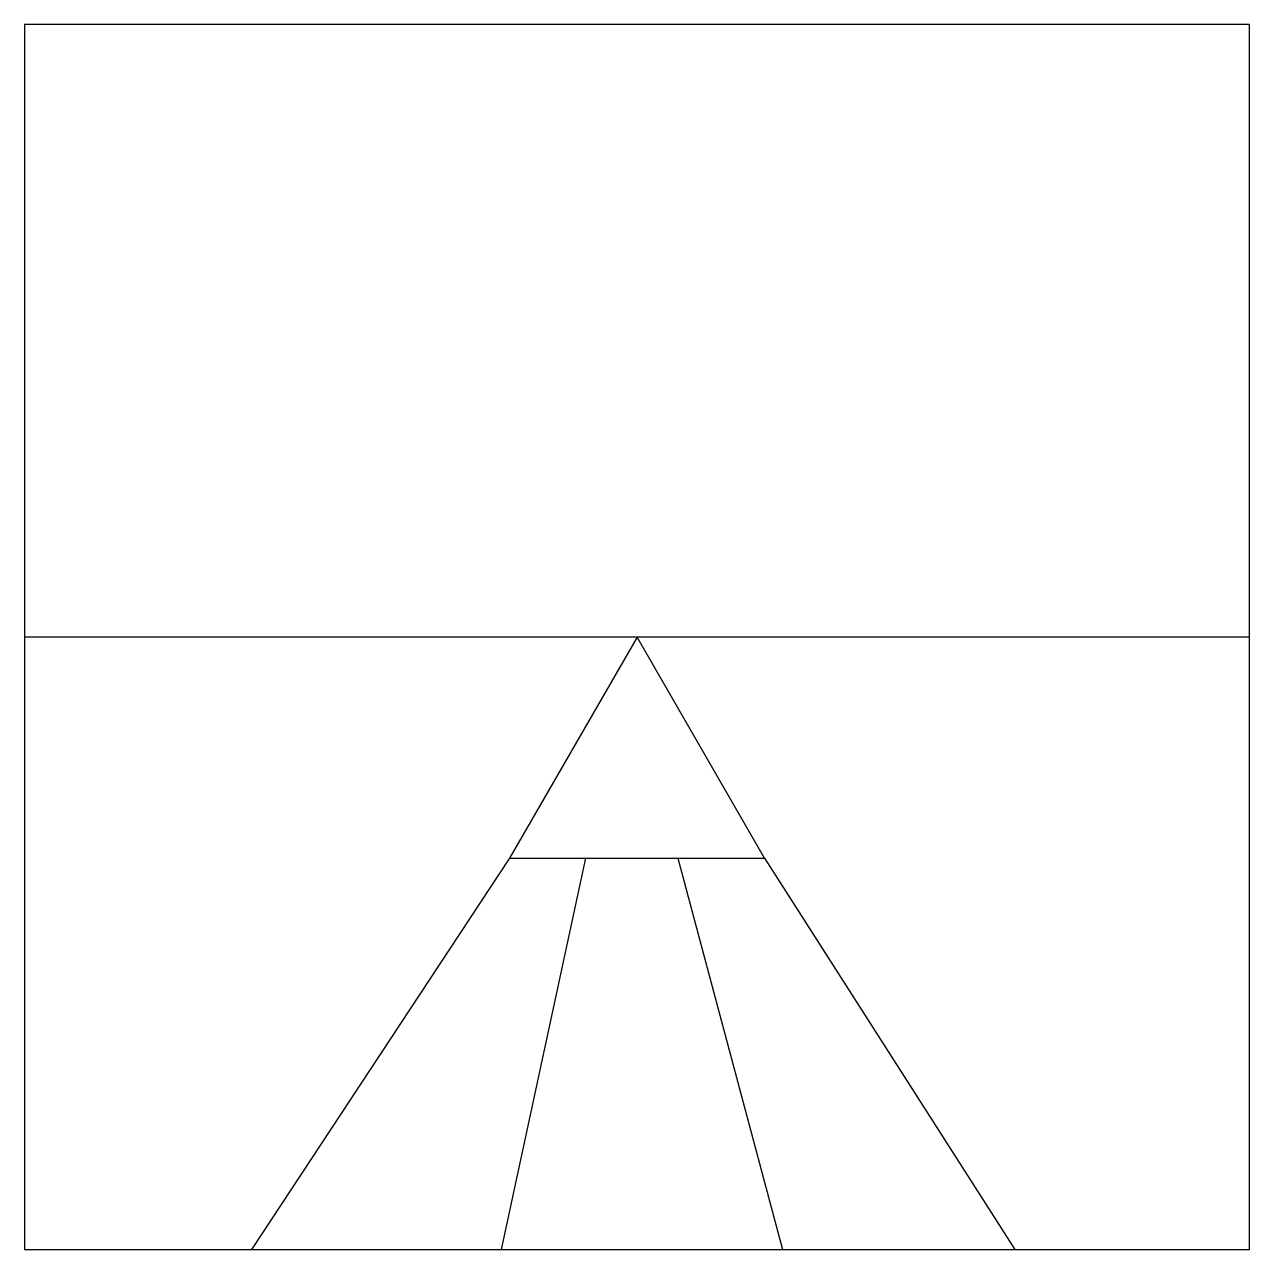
# Model space of a CAD drawing. Extents: x -6 to 6, y -6 to 6.
import ezdxf

# ---------------------------------------------------------------- set-up
doc = ezdxf.new("R2010")
doc.units = 0
doc.header["$LTSCALE"] = 0.2
doc.linetypes.add('HIDDEN', pattern=[0])
doc.layers.add('CYAN', color=4, linetype='CONTINUOUS')
doc.layers.add('VEILIG', color=7, linetype='CONTINUOUS')

msp = doc.modelspace()

# ---------------------------------------------------------------- linework, layer by layer
at = {"layer": 'CYAN', "color": 0}
for p, q in [((6, 6), (-6, 6)), ((6, -6), (6, 6)), ((-6, 0), (-6, -6)), ((6, -6), (6, 0)), ((-6, -6), (6, -6))]:
    msp.add_line(p, q, dxfattribs=at)
msp.add_lwpolyline([(6, 0), (-6, 0)], dxfattribs=at)
msp.add_lwpolyline([(-1.25, -2.165), (1.25, -2.165), (0, 0)], close=True, dxfattribs=at)
at = {"layer": 'CYAN', "color": 0, "linetype": 'HIDDEN'}
for points in [[(-1.25, -2.165), (-3.775, -6)], [(-0.504, -2.165), (-1.331, -6)], [(0.4, -2.165), (1.426, -6)], [(1.25, -2.165), (3.701, -6)]]:
    msp.add_lwpolyline(points, dxfattribs=at)
at = {"layer": 'VEILIG', "color": 0}
for p, q in [((-6, 6), (-6, -6)), ((-6, -6), (6, -6))]:
    msp.add_line(p, q, dxfattribs=at)

doc.saveas('drawing.dxf')
